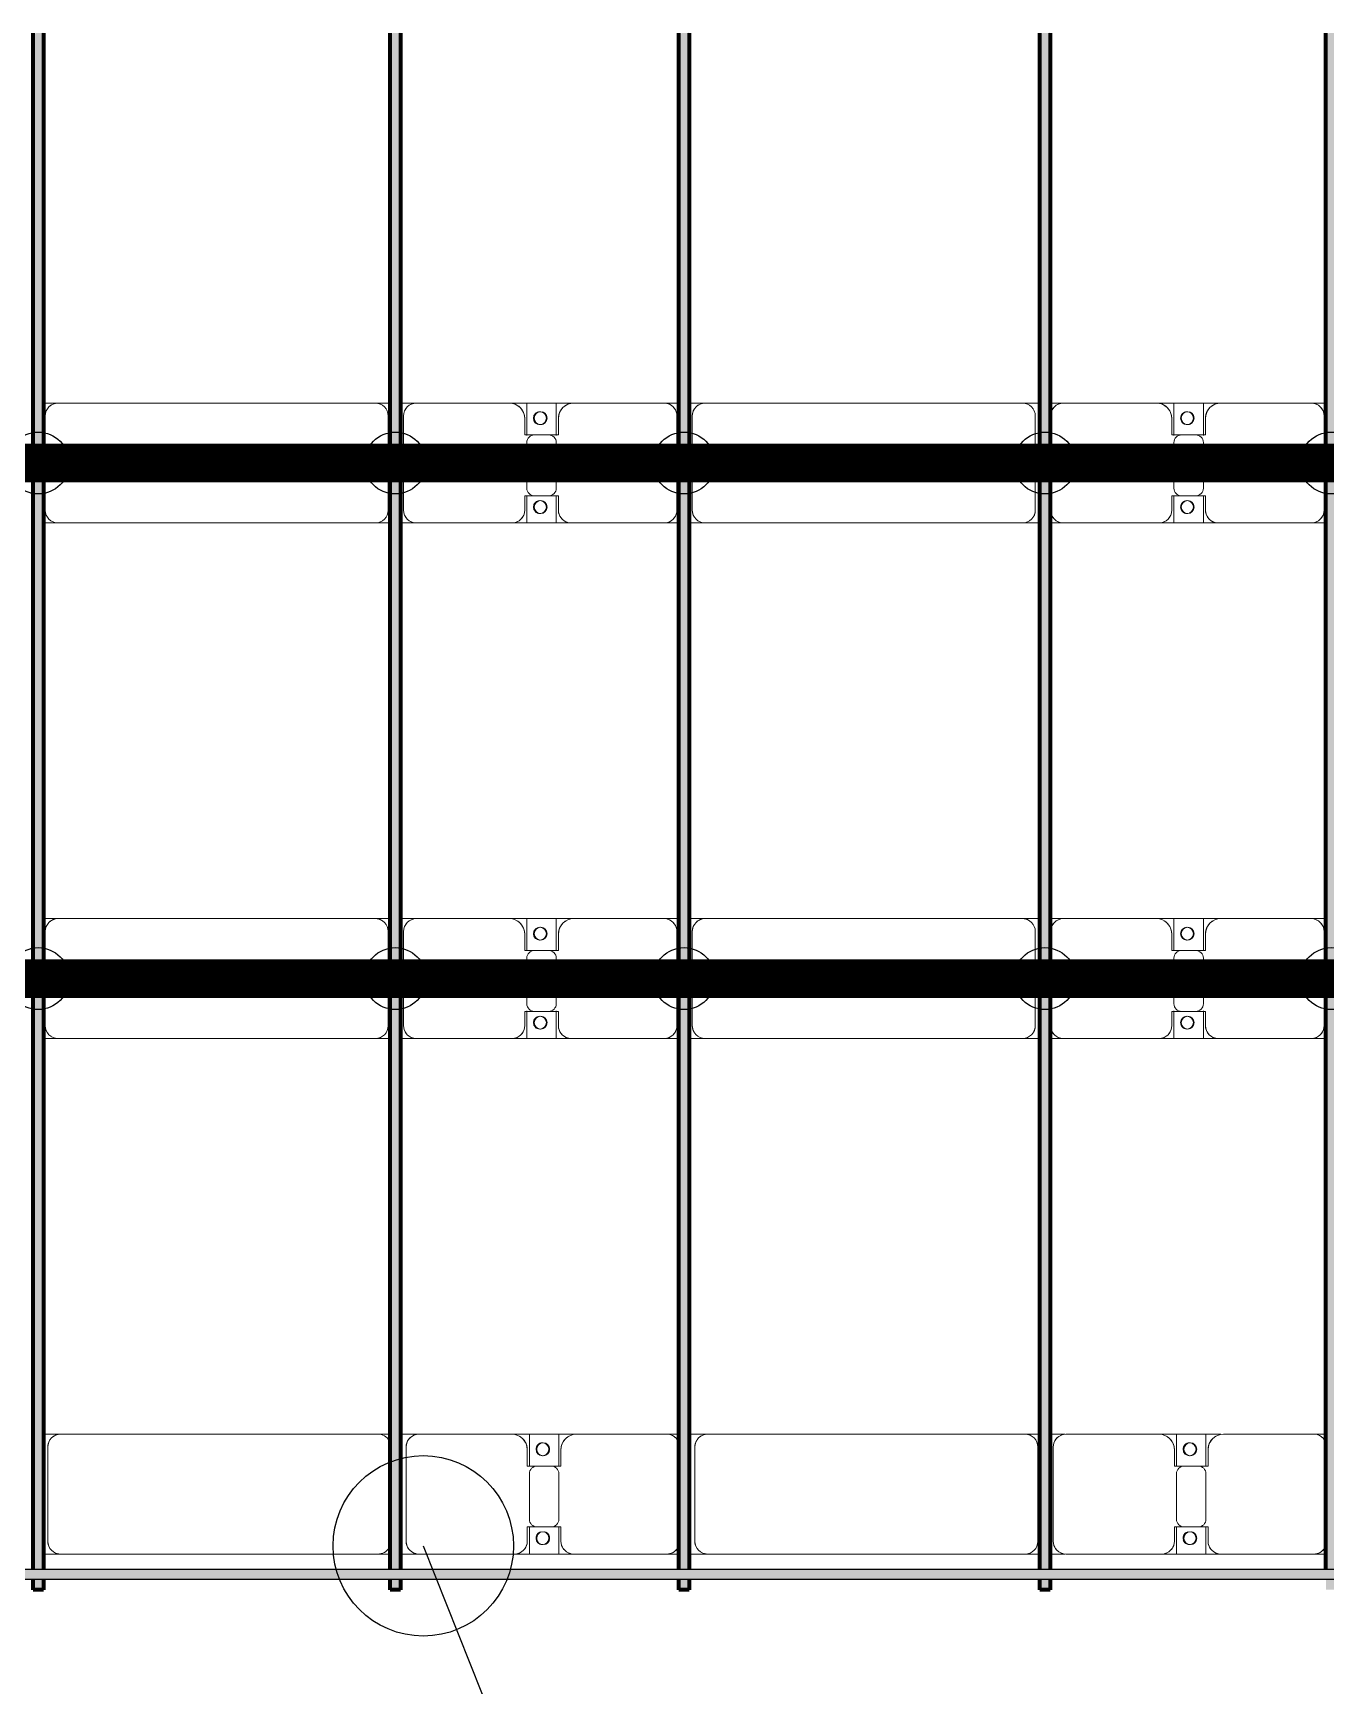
# Model space of a CAD drawing. Header units: millimetres. Extents: x -268744 to 115753, y -96240 to -10461.
# Drawn here: x -79030 to -74015, y -71060 to -64648 of the extents above; entities that cross this region are included whole.
import ezdxf

# ---------------------------------------------------------------- set-up
doc = ezdxf.new("R2010")
doc.units = ezdxf.units.MM
doc.layers.add('A-GENM', color=13, linetype='Continuous', lineweight=9)
doc.layers.add('S-BEAM', color=12, linetype='Continuous', lineweight=9)
for name, color, linetype in [('GC-BICH NEO', 6, 'Continuous'), ('GC-DAY NEO', 5, 'Continuous'), ('GC-HOP 40x60 GIA CUONG', 1, 'Continuous')]:
    doc.layers.add(name, color=color, linetype=linetype)

# ---------------------------------------------------------------- blocks, each defined once
blk = doc.blocks.new('Dầm C52 - Hộp 40x60-104813-KHUNG KẾT CẤU BÈ PIN 1')
at = {"layer": 'S-BEAM', "lineweight": 25}
blk.add_hatch(color=4, dxfattribs=at).paths.add_polyline_path([(-145811, -20), (145811, -20), (145811, 20), (-145811, 20)])
at = {"layer": 'S-BEAM', "color": 4, "lineweight": 25}
for p, q in [((-145811, 20), (145811, 20)), ((145811, -20), (-145811, -20))]:
    blk.add_line(p, q, dxfattribs=at)
blk = doc.blocks.new('Dai phao do pin - DẢI PHAO ĐỠ PIN-V55-KHUNG KẾT CẤU BÈ PIN 1')
at = {"layer": 'A-GENM', "color": 7}
for p, q in [((29432.6, 241.6), (29499.7, 241.6)), ((29432.6, 241.6), (29499.7, 241.6)), ((30730.3, 241.6), (29499.7, 241.6)), ((30730.3, 241.6), (30777.6, 241.6)), ((30730.3, 241.6), (30777.6, 241.6)), ((30817.6, 241.6), (30889.7, 241.6)), ((30817.6, 241.6), (30889.7, 241.6)), ((31249.7, 241.6), (30889.7, 241.6)), ((31249.7, 241.6), (31432.2, 241.6)), ((31432.2, 241.6), (31249.7, 241.6)), ((31317.8, 241.6), (31500.3, 241.6)), ((31317.8, 116.2), (31317.8, 241.6)), ((31500.3, 241.6), (31317.8, 241.6)), ((31432.2, 241.6), (31432.2, 116.2)), ((31850.3, 241.6), (31500.3, 241.6)), ((31850.3, 241.6), (31897.6, 241.6)), ((31850.3, 241.6), (31897.6, 241.6)), ((31937.6, 241.6), (32009.7, 241.6)), ((31937.6, 241.6), (32009.7, 241.6)), ((33240.3, 241.6), (32009.7, 241.6)), ((33240.3, 241.6), (33297.6, 241.6)), ((33240.3, 241.6), (33297.6, 241.6)), ((33337.6, 241.6), (33395.7, 241.6)), ((33337.6, 241.6), (33395.7, 241.6)), ((33759.7, 241.6), (33399.7, 241.6)), ((33759.7, 241.6), (33942.2, 241.6)), ((33942.2, 241.6), (33759.7, 241.6)), ((33827.8, 241.6), (34000, 241.6)), ((33827.8, 116.2), (33827.8, 241.6)), ((34000, 241.6), (33827.8, 241.6)), ((33942.2, 241.6), (33942.2, 116.2)), ((34360.3, 241.6), (34010.3, 241.6)), ((34360.3, 241.6), (34407.6, 241.6)), ((34360.3, 241.6), (34407.6, 241.6)), ((29449.7, 191.6), (29449.7, -173.4)), ((30839.7, 191.6), (30839.7, -173.4)), ((31309.7, 118.2), (31309.7, 181.6)), ((31440.3, 181.6), (31440.3, 118.2)), ((31959.7, 191.6), (31959.7, -173.4)), ((33290.3, -173.4), (33290.3, 191.6)), ((33349.7, 191.6), (33349.7, -173.4)), ((33819.7, 118.2), (33819.7, 181.6)), ((33950.3, 181.6), (33950.3, 118.2)), ((31402.2, 118.2), (31309.7, 118.2)), ((31317.8, 88.2), (31317.8, -88.2)), ((31440.3, 118.2), (31347.8, 118.2)), ((31432.2, -88.2), (31432.2, 88.2)), ((33912.2, 118.2), (33819.7, 118.2)), ((33827.8, 88.2), (33827.8, -88.2)), ((33950.3, 118.2), (33857.8, 118.2)), ((33942.2, -88.2), (33942.2, 88.2)), ((31309.7, -173.4), (31309.7, -118.2)), ((31309.7, -118.2), (31402.2, -118.2)), ((31317.8, -223.4), (31317.8, -116.2)), ((31347.8, -118.2), (31440.3, -118.2)), ((31432.2, -116.2), (31432.2, -223.4)), ((31440.3, -118.2), (31440.3, -173.4)), ((33819.7, -173.4), (33819.7, -118.2)), ((33819.7, -118.2), (33912.2, -118.2)), ((33827.8, -223.4), (33827.8, -116.2)), ((33857.8, -118.2), (33950.3, -118.2)), ((33942.2, -116.2), (33942.2, -223.4)), ((33950.3, -118.2), (33950.3, -173.4)), ((29499.7, -223.4), (29432.6, -223.4)), ((29499.7, -223.4), (29432.6, -223.4)), ((29499.7, -223.4), (30730.3, -223.4)), ((30777.6, -223.4), (30730.3, -223.4)), ((30777.6, -223.4), (30730.3, -223.4)), ((30889.7, -223.4), (30817.6, -223.4)), ((30889.7, -223.4), (30817.6, -223.4)), ((30889.7, -223.4), (31259.7, -223.4)), ((31432.2, -223.4), (31259.7, -223.4)), ((31259.7, -223.4), (31432.2, -223.4)), ((31490.3, -223.4), (31317.8, -223.4)), ((31317.8, -223.4), (31490.3, -223.4)), ((31490.3, -223.4), (31850.3, -223.4)), ((31897.6, -223.4), (31850.3, -223.4)), ((31897.6, -223.4), (31850.3, -223.4)), ((32009.7, -223.4), (31937.6, -223.4)), ((32009.7, -223.4), (31937.6, -223.4)), ((32009.7, -223.4), (33240.3, -223.4)), ((33297.6, -223.4), (33240.3, -223.4)), ((33297.6, -223.4), (33240.3, -223.4)), ((33395.7, -223.4), (33337.6, -223.4)), ((33395.7, -223.4), (33337.6, -223.4)), ((33399.7, -223.4), (33769.7, -223.4)), ((33942.2, -223.4), (33769.7, -223.4)), ((33769.7, -223.4), (33942.2, -223.4)), ((34000, -223.4), (33827.8, -223.4)), ((33827.8, -223.4), (34000, -223.4)), ((34000.3, -223.4), (34360.3, -223.4)), ((34407.6, -223.4), (34360.3, -223.4)), ((34407.6, -223.4), (34360.3, -223.4))]:
    blk.add_line(p, q, dxfattribs=at)
for centre, radius, start, end in [((29499.7, 191.6), 50, 90, 180), ((29499.7, 191.6), 50, 150, 180), ((29499.7, 191.6), 50, 105, 135), ((30730.3, 191.6), 50, 30, 90), ((30730.3, 191.6), 50, 60, 90), ((30889.7, 191.6), 50, 90, 180), ((30889.7, 191.6), 50, 105, 180), ((31249.7, 181.6), 60, 0, 90), ((31249.7, 181.6), 60, 0, 60), ((31368.6, 183.2), 25, 0, 180), ((31368.6, 183.2), 25, 0, 165), ((31371.4, 183.2), 25, 360, 180), ((31371.4, 183.2), 25, 90, 180), ((31371.4, 183.2), 25, 15, 75), ((31500.3, 181.6), 60, 90, 180), ((31500.3, 181.6), 60, 120, 180), ((31850.3, 191.6), 50, 30, 90), ((31850.3, 191.6), 50, 30, 75), ((32009.7, 191.6), 50, 90, 180), ((32009.7, 191.6), 50, 150, 180), ((32009.7, 191.6), 50, 105, 135), ((33240.3, 191.6), 50, 360, 90), ((33240.3, 191.6), 50, 60, 90), ((33240.3, 191.6), 50, 15, 30), ((33399.7, 191.6), 50, 90, 180), ((33399.7, 191.6), 50, 105, 180), ((33759.7, 181.6), 60, 360, 90), ((33759.7, 181.6), 60, 360, 60), ((33878.6, 183.2), 25, 360, 180), ((33878.6, 183.2), 25, 0, 165), ((33881.4, 183.2), 25, 0, 180), ((33881.4, 183.2), 25, 90, 180), ((33881.4, 183.2), 25, 15, 75), ((34010.3, 181.6), 60, 90, 180), ((34010.3, 181.6), 60, 120, 180), ((34360.3, 191.6), 50, 30, 90), ((34360.3, 191.6), 50, 30, 75), ((31368.6, 183.2), 25, 180, 0), ((31371.4, 183.2), 25, 180, 0), ((31371.4, 183.2), 25, 180, 300), ((31368.6, 183.2), 25, 210, 0), ((31371.4, 183.2), 25, 330, 345), ((33878.6, 183.2), 25, 180, 0), ((33881.4, 183.2), 25, 180, 360), ((33881.4, 183.2), 25, 180, 300), ((33878.6, 183.2), 25, 210, 0), ((33881.4, 183.2), 25, 330, 345), ((31347.8, 88.2), 30, 90, 180), ((31402.2, 88.2), 30, 0, 90), ((33857.8, 88.2), 30, 90, 180), ((33912.2, 88.2), 30, 0, 90), ((31347.8, -88.2), 30, 180, 270), ((31402.2, -88.2), 30, 270, 360), ((33857.8, -88.2), 30, 180, 270), ((33912.2, -88.2), 30, 270, 0), ((29499.7, -173.4), 50, 180, 270), ((29499.7, -173.4), 50, 180, 210), ((30889.7, -173.4), 50, 180, 270), ((30889.7, -173.4), 50, 180, 255), ((31259.7, -173.4), 50, 270, 0), ((31259.7, -173.4), 50, 285, 0), ((31368.6, -161.8), 25, 0, 180), ((31368.6, -161.8), 25, 180, 0), ((31368.6, -161.8), 25, 105, 165), ((31368.6, -161.8), 25, 195, 0), ((31371.4, -161.8), 25, 360, 180), ((31371.4, -161.8), 25, 105, 180), ((31371.4, -161.8), 25, 180, 0), ((31371.4, -161.8), 25, 180, 270), ((31368.6, -161.8), 25, 0, 75), ((31371.4, -161.8), 25, 15, 75), ((31371.4, -161.8), 25, 285, 345), ((31490.3, -173.4), 50, 180, 270), ((31490.3, -173.4), 50, 180, 255), ((32009.7, -173.4), 50, 180, 270), ((32009.7, -173.4), 50, 180, 210), ((33240.3, -173.4), 50, 270, 360), ((33240.3, -173.4), 50, 330, 360), ((33399.7, -173.4), 50, 180, 270), ((33399.7, -173.4), 50, 180, 255), ((33769.7, -173.4), 50, 270, 0), ((33769.7, -173.4), 50, 285, 0), ((33878.6, -161.8), 25, 0, 180), ((33878.6, -161.8), 25, 180, 0), ((33878.6, -161.8), 25, 105, 165), ((33878.6, -161.8), 25, 195, 0), ((33881.4, -161.8), 25, 0, 180), ((33881.4, -161.8), 25, 105, 180), ((33881.4, -161.8), 25, 180, 0), ((33881.4, -161.8), 25, 180, 270), ((33878.6, -161.8), 25, 0, 75), ((33881.4, -161.8), 25, 15, 75), ((33881.4, -161.8), 25, 285, 345), ((34000.3, -173.4), 50, 180, 270), ((34000.3, -173.4), 50, 180, 255), ((29499.7, -173.4), 50, 240, 270), ((30730.3, -173.4), 50, 270, 330), ((30730.3, -173.4), 50, 285, 300), ((31850.3, -173.4), 50, 270, 330), ((31850.3, -173.4), 50, 285, 330), ((32009.7, -173.4), 50, 240, 270), ((33240.3, -173.4), 50, 285, 300), ((34360.3, -173.4), 50, 270, 330), ((34360.3, -173.4), 50, 285, 330)]:
    blk.add_arc(centre, radius, start, end, dxfattribs=at)
blk = doc.blocks.new('Dai phao do pin - DẢI PHAO ĐỠ PIN-V56-KHUNG KẾT CẤU BÈ PIN 1')
at = {"layer": 'A-GENM', "color": 7}
for p, q in [((29442.6, 241.6), (29499.7, 241.6)), ((29442.6, 241.6), (29499.7, 241.6)), ((30730.3, 241.6), (29499.7, 241.6)), ((30730.3, 241.6), (30787.6, 241.6)), ((30730.3, 241.6), (30787.6, 241.6)), ((30827.6, 241.6), (30889.7, 241.6)), ((30827.6, 241.6), (30889.7, 241.6)), ((31249.7, 241.6), (30889.7, 241.6)), ((31249.7, 241.6), (31432.2, 241.6)), ((31432.2, 241.6), (31249.7, 241.6)), ((31317.8, 241.6), (31500.3, 241.6)), ((31317.8, 116.2), (31317.8, 241.6)), ((31500.3, 241.6), (31317.8, 241.6)), ((31432.2, 241.6), (31432.2, 116.2)), ((31850.3, 241.6), (31500.3, 241.6)), ((31850.3, 241.6), (31907.6, 241.6)), ((31850.3, 241.6), (31907.6, 241.6)), ((31947.6, 241.6), (32009.7, 241.6)), ((31947.6, 241.6), (32009.7, 241.6)), ((33240.3, 241.6), (32009.7, 241.6)), ((33240.3, 241.6), (33307.6, 241.6)), ((33240.3, 241.6), (33307.6, 241.6)), ((33347.6, 241.6), (33399.7, 241.6)), ((33347.6, 241.6), (33399.7, 241.6)), ((33759.7, 241.6), (33399.7, 241.6)), ((33759.7, 241.6), (33942.2, 241.6)), ((33942.2, 241.6), (33759.7, 241.6)), ((33827.8, 241.6), (34010, 241.6)), ((33827.8, 116.2), (33827.8, 241.6)), ((34010, 241.6), (33827.8, 241.6)), ((33942.2, 241.6), (33942.2, 116.2)), ((34360.3, 241.6), (34010.3, 241.6)), ((34360.3, 241.6), (34417.6, 241.6)), ((34360.3, 241.6), (34417.6, 241.6)), ((29449.7, 191.6), (29449.7, -173.4)), ((30780.3, -173.4), (30780.3, 191.6)), ((30839.7, 191.6), (30839.7, -173.4)), ((31309.7, 118.2), (31309.7, 181.6)), ((31440.3, 181.6), (31440.3, 118.2)), ((31900.3, -173.4), (31900.3, 191.6)), ((31959.7, 191.6), (31959.7, -173.4)), ((33290.3, -173.4), (33290.3, 191.6)), ((33349.7, 191.6), (33349.7, -173.4)), ((33819.7, 118.2), (33819.7, 181.6)), ((33950.3, 181.6), (33950.3, 118.2)), ((34410.3, -173.4), (34410.3, 191.6)), ((31402.2, 118.2), (31309.7, 118.2)), ((31317.8, 88.2), (31317.8, -88.2)), ((31440.3, 118.2), (31347.8, 118.2)), ((31432.2, -88.2), (31432.2, 88.2)), ((33912.2, 118.2), (33819.7, 118.2)), ((33827.8, 88.2), (33827.8, -88.2)), ((33950.3, 118.2), (33857.8, 118.2)), ((33942.2, -88.2), (33942.2, 88.2)), ((31309.7, -173.4), (31309.7, -118.2)), ((31309.7, -118.2), (31402.2, -118.2)), ((31317.8, -223.4), (31317.8, -116.2)), ((31347.8, -118.2), (31440.3, -118.2)), ((31432.2, -116.2), (31432.2, -223.4)), ((31440.3, -118.2), (31440.3, -173.4)), ((33819.7, -173.4), (33819.7, -118.2)), ((33819.7, -118.2), (33912.2, -118.2)), ((33827.8, -223.4), (33827.8, -116.2)), ((33857.8, -118.2), (33950.3, -118.2)), ((33942.2, -116.2), (33942.2, -223.4)), ((33950.3, -118.2), (33950.3, -173.4)), ((29499.7, -223.4), (29442.6, -223.4)), ((29499.7, -223.4), (29442.6, -223.4)), ((29499.7, -223.4), (30730.3, -223.4)), ((30787.6, -223.4), (30730.3, -223.4)), ((30787.6, -223.4), (30730.3, -223.4)), ((30889.7, -223.4), (30827.6, -223.4)), ((30889.7, -223.4), (30827.6, -223.4)), ((30889.7, -223.4), (31259.7, -223.4)), ((31432.2, -223.4), (31259.7, -223.4)), ((31259.7, -223.4), (31432.2, -223.4)), ((31490.3, -223.4), (31317.8, -223.4)), ((31317.8, -223.4), (31490.3, -223.4)), ((31490.3, -223.4), (31850.3, -223.4)), ((31907.6, -223.4), (31850.3, -223.4)), ((31907.6, -223.4), (31850.3, -223.4)), ((32009.7, -223.4), (31947.6, -223.4)), ((32009.7, -223.4), (31947.6, -223.4)), ((32009.7, -223.4), (33240.3, -223.4)), ((33307.6, -223.4), (33240.3, -223.4)), ((33307.6, -223.4), (33240.3, -223.4)), ((33399.7, -223.4), (33347.6, -223.4)), ((33399.7, -223.4), (33347.6, -223.4)), ((33399.7, -223.4), (33769.7, -223.4)), ((33942.2, -223.4), (33769.7, -223.4)), ((33769.7, -223.4), (33942.2, -223.4)), ((34000.3, -223.4), (33827.8, -223.4)), ((33827.8, -223.4), (34000.3, -223.4)), ((34000.3, -223.4), (34360.3, -223.4)), ((34417.6, -223.4), (34360.3, -223.4)), ((34417.6, -223.4), (34360.3, -223.4))]:
    blk.add_line(p, q, dxfattribs=at)
for centre, radius, start, end in [((29499.7, 191.6), 50, 90, 180), ((29499.7, 191.6), 50, 150, 180), ((29499.7, 191.6), 50, 105, 135), ((30730.3, 191.6), 50, 360, 90), ((30730.3, 191.6), 50, 60, 90), ((30730.3, 191.6), 50, 15, 30), ((30889.7, 191.6), 50, 90, 180), ((30889.7, 191.6), 50, 105, 180), ((31249.7, 181.6), 60, 0, 90), ((31249.7, 181.6), 60, 0, 60), ((31368.6, 183.2), 25, 0, 180), ((31368.6, 183.2), 25, 0, 165), ((31371.4, 183.2), 25, 360, 180), ((31371.4, 183.2), 25, 90, 180), ((31371.4, 183.2), 25, 15, 75), ((31500.3, 181.6), 60, 90, 180), ((31500.3, 181.6), 60, 120, 180), ((31850.3, 191.6), 50, 360, 90), ((31850.3, 191.6), 50, 360, 75), ((32009.7, 191.6), 50, 90, 180), ((32009.7, 191.6), 50, 150, 180), ((32009.7, 191.6), 50, 105, 135), ((33240.3, 191.6), 50, 360, 90), ((33240.3, 191.6), 50, 60, 90), ((33240.3, 191.6), 50, 15, 30), ((33399.7, 191.6), 50, 90, 180), ((33399.7, 191.6), 50, 105, 180), ((33759.7, 181.6), 60, 360, 90), ((33759.7, 181.6), 60, 360, 60), ((33878.6, 183.2), 25, 360, 180), ((33878.6, 183.2), 25, 0, 165), ((33881.4, 183.2), 25, 0, 180), ((33881.4, 183.2), 25, 90, 180), ((33881.4, 183.2), 25, 15, 75), ((34010.3, 181.6), 60, 90, 180), ((34010.3, 181.6), 60, 120, 180), ((34360.3, 191.6), 50, 0, 90), ((34360.3, 191.6), 50, 0, 75), ((31368.6, 183.2), 25, 180, 0), ((31371.4, 183.2), 25, 180, 0), ((31371.4, 183.2), 25, 180, 300), ((31368.6, 183.2), 25, 210, 0), ((31371.4, 183.2), 25, 330, 345), ((33878.6, 183.2), 25, 180, 0), ((33881.4, 183.2), 25, 180, 360), ((33881.4, 183.2), 25, 180, 300), ((33878.6, 183.2), 25, 210, 0), ((33881.4, 183.2), 25, 330, 345), ((31347.8, 88.2), 30, 90, 180), ((31402.2, 88.2), 30, 0, 90), ((33857.8, 88.2), 30, 90, 180), ((33912.2, 88.2), 30, 0, 90), ((31347.8, -88.2), 30, 180, 270), ((31402.2, -88.2), 30, 270, 360), ((33857.8, -88.2), 30, 180, 270), ((33912.2, -88.2), 30, 270, 0), ((29499.7, -173.4), 50, 180, 270), ((29499.7, -173.4), 50, 180, 210), ((30730.3, -173.4), 50, 270, 0), ((30730.3, -173.4), 50, 330, 360), ((30889.7, -173.4), 50, 180, 270), ((30889.7, -173.4), 50, 180, 255), ((31259.7, -173.4), 50, 270, 0), ((31259.7, -173.4), 50, 285, 0), ((31368.6, -161.8), 25, 0, 180), ((31368.6, -161.8), 25, 180, 0), ((31368.6, -161.8), 25, 105, 165), ((31368.6, -161.8), 25, 195, 0), ((31371.4, -161.8), 25, 360, 180), ((31371.4, -161.8), 25, 105, 180), ((31371.4, -161.8), 25, 180, 0), ((31371.4, -161.8), 25, 180, 270), ((31368.6, -161.8), 25, 0, 75), ((31371.4, -161.8), 25, 15, 75), ((31371.4, -161.8), 25, 285, 345), ((31490.3, -173.4), 50, 180, 270), ((31490.3, -173.4), 50, 180, 255), ((31850.3, -173.4), 50, 270, 360), ((31850.3, -173.4), 50, 285, 360), ((32009.7, -173.4), 50, 180, 270), ((32009.7, -173.4), 50, 180, 210), ((33240.3, -173.4), 50, 270, 360), ((33240.3, -173.4), 50, 330, 360), ((33399.7, -173.4), 50, 180, 270), ((33399.7, -173.4), 50, 180, 255), ((33769.7, -173.4), 50, 270, 0), ((33769.7, -173.4), 50, 285, 0), ((33878.6, -161.8), 25, 0, 180), ((33878.6, -161.8), 25, 180, 0), ((33878.6, -161.8), 25, 105, 165), ((33878.6, -161.8), 25, 195, 0), ((33881.4, -161.8), 25, 0, 180), ((33881.4, -161.8), 25, 105, 180), ((33881.4, -161.8), 25, 180, 0), ((33881.4, -161.8), 25, 180, 270), ((33878.6, -161.8), 25, 0, 75), ((33881.4, -161.8), 25, 15, 75), ((33881.4, -161.8), 25, 285, 345), ((34000.3, -173.4), 50, 180, 270), ((34000.3, -173.4), 50, 180, 255), ((34360.3, -173.4), 50, 270, 0), ((34360.3, -173.4), 50, 285, 0), ((29499.7, -173.4), 50, 240, 270), ((30730.3, -173.4), 50, 285, 300), ((32009.7, -173.4), 50, 240, 270), ((33240.3, -173.4), 50, 285, 300)]:
    blk.add_arc(centre, radius, start, end, dxfattribs=at)
blk = doc.blocks.new('Dai phao do pin - DẢI PHAO ĐỠ PIN-V57-KHUNG KẾT CẤU BÈ PIN 1')
at = {"layer": 'A-GENM', "color": 7}
for p, q in [((29442.6, 241.6), (29499.7, 241.6)), ((29442.6, 241.6), (29499.7, 241.6)), ((30730.3, 241.6), (29499.7, 241.6)), ((30730.3, 241.6), (30787.6, 241.6)), ((30730.3, 241.6), (30787.6, 241.6)), ((30827.6, 241.6), (30889.7, 241.6)), ((30827.6, 241.6), (30889.7, 241.6)), ((31249.7, 241.6), (30889.7, 241.6)), ((31249.7, 241.6), (31432.2, 241.6)), ((31432.2, 241.6), (31249.7, 241.6)), ((31317.8, 241.6), (31500.3, 241.6)), ((31317.8, 116.2), (31317.8, 241.6)), ((31500.3, 241.6), (31317.8, 241.6)), ((31432.2, 241.6), (31432.2, 116.2)), ((31850.3, 241.6), (31500.3, 241.6)), ((31850.3, 241.6), (31907.6, 241.6)), ((31850.3, 241.6), (31907.6, 241.6)), ((31947.6, 241.6), (32009.7, 241.6)), ((31947.6, 241.6), (32009.7, 241.6)), ((33240.3, 241.6), (32009.7, 241.6)), ((33240.3, 241.6), (33307.6, 241.6)), ((33240.3, 241.6), (33307.6, 241.6)), ((33347.6, 241.6), (33399.7, 241.6)), ((33347.6, 241.6), (33399.7, 241.6)), ((33759.7, 241.6), (33399.7, 241.6)), ((33759.7, 241.6), (33942.2, 241.6)), ((33942.2, 241.6), (33759.7, 241.6)), ((33827.8, 241.6), (34010, 241.6)), ((33827.8, 116.2), (33827.8, 241.6)), ((34010, 241.6), (33827.8, 241.6)), ((33942.2, 241.6), (33942.2, 116.2)), ((34360.3, 241.6), (34010.3, 241.6)), ((34360.3, 241.6), (34417.6, 241.6)), ((34360.3, 241.6), (34417.6, 241.6)), ((29449.7, 191.6), (29449.7, -173.4)), ((30780.3, -173.4), (30780.3, 191.6)), ((30839.7, 191.6), (30839.7, -173.4)), ((31309.7, 118.2), (31309.7, 181.6)), ((31440.3, 181.6), (31440.3, 118.2)), ((31900.3, -173.4), (31900.3, 191.6)), ((31959.7, 191.6), (31959.7, -173.4)), ((33290.3, -173.4), (33290.3, 191.6)), ((33349.7, 191.6), (33349.7, -173.4)), ((33819.7, 118.2), (33819.7, 181.6)), ((33950.3, 181.6), (33950.3, 118.2)), ((34410.3, -173.4), (34410.3, 191.6)), ((31402.2, 118.2), (31309.7, 118.2)), ((31317.8, 88.2), (31317.8, -88.2)), ((31440.3, 118.2), (31347.8, 118.2)), ((31432.2, -88.2), (31432.2, 88.2)), ((33912.2, 118.2), (33819.7, 118.2)), ((33827.8, 88.2), (33827.8, -88.2)), ((33950.3, 118.2), (33857.8, 118.2)), ((33942.2, -88.2), (33942.2, 88.2)), ((31309.7, -173.4), (31309.7, -118.2)), ((31309.7, -118.2), (31402.2, -118.2)), ((31317.8, -223.4), (31317.8, -116.2)), ((31347.8, -118.2), (31440.3, -118.2)), ((31432.2, -116.2), (31432.2, -223.4)), ((31440.3, -118.2), (31440.3, -173.4)), ((33819.7, -173.4), (33819.7, -118.2)), ((33819.7, -118.2), (33912.2, -118.2)), ((33827.8, -223.4), (33827.8, -116.2)), ((33857.8, -118.2), (33950.3, -118.2)), ((33942.2, -116.2), (33942.2, -223.4)), ((33950.3, -118.2), (33950.3, -173.4)), ((29499.7, -223.4), (29442.6, -223.4)), ((29499.7, -223.4), (29442.6, -223.4)), ((29499.7, -223.4), (30730.3, -223.4)), ((30787.6, -223.4), (30730.3, -223.4)), ((30787.6, -223.4), (30730.3, -223.4)), ((30889.7, -223.4), (30827.6, -223.4)), ((30889.7, -223.4), (30827.6, -223.4)), ((30889.7, -223.4), (31259.7, -223.4)), ((31432.2, -223.4), (31259.7, -223.4)), ((31259.7, -223.4), (31432.2, -223.4)), ((31490.3, -223.4), (31317.8, -223.4)), ((31317.8, -223.4), (31490.3, -223.4)), ((31490.3, -223.4), (31850.3, -223.4)), ((31907.6, -223.4), (31850.3, -223.4)), ((31907.6, -223.4), (31850.3, -223.4)), ((32009.7, -223.4), (31947.6, -223.4)), ((32009.7, -223.4), (31947.6, -223.4)), ((32009.7, -223.4), (33240.3, -223.4)), ((33307.6, -223.4), (33240.3, -223.4)), ((33307.6, -223.4), (33240.3, -223.4)), ((33399.7, -223.4), (33347.6, -223.4)), ((33399.7, -223.4), (33347.6, -223.4)), ((33399.7, -223.4), (33769.7, -223.4)), ((33942.2, -223.4), (33769.7, -223.4)), ((33769.7, -223.4), (33942.2, -223.4)), ((34000.3, -223.4), (33827.8, -223.4)), ((33827.8, -223.4), (34000.3, -223.4)), ((34000.3, -223.4), (34360.3, -223.4)), ((34417.6, -223.4), (34360.3, -223.4)), ((34417.6, -223.4), (34360.3, -223.4))]:
    blk.add_line(p, q, dxfattribs=at)
for centre, radius, start, end in [((29499.7, 191.6), 50, 90, 180), ((29499.7, 191.6), 50, 150, 180), ((29499.7, 191.6), 50, 105, 135), ((30730.3, 191.6), 50, 360, 90), ((30730.3, 191.6), 50, 60, 90), ((30730.3, 191.6), 50, 15, 30), ((30889.7, 191.6), 50, 90, 180), ((30889.7, 191.6), 50, 105, 180), ((31249.7, 181.6), 60, 0, 90), ((31249.7, 181.6), 60, 0, 60), ((31368.6, 183.2), 25, 0, 180), ((31368.6, 183.2), 25, 0, 165), ((31371.4, 183.2), 25, 360, 180), ((31371.4, 183.2), 25, 90, 180), ((31371.4, 183.2), 25, 15, 75), ((31500.3, 181.6), 60, 90, 180), ((31500.3, 181.6), 60, 120, 180), ((31850.3, 191.6), 50, 360, 90), ((31850.3, 191.6), 50, 360, 75), ((32009.7, 191.6), 50, 90, 180), ((32009.7, 191.6), 50, 150, 180), ((32009.7, 191.6), 50, 105, 135), ((33240.3, 191.6), 50, 360, 90), ((33240.3, 191.6), 50, 60, 90), ((33240.3, 191.6), 50, 15, 30), ((33399.7, 191.6), 50, 90, 180), ((33399.7, 191.6), 50, 105, 180), ((33759.7, 181.6), 60, 360, 90), ((33759.7, 181.6), 60, 360, 60), ((33878.6, 183.2), 25, 360, 180), ((33878.6, 183.2), 25, 0, 165), ((33881.4, 183.2), 25, 0, 180), ((33881.4, 183.2), 25, 90, 180), ((33881.4, 183.2), 25, 15, 75), ((34010.3, 181.6), 60, 90, 180), ((34010.3, 181.6), 60, 120, 180), ((34360.3, 191.6), 50, 0, 90), ((34360.3, 191.6), 50, 0, 75), ((31368.6, 183.2), 25, 180, 0), ((31371.4, 183.2), 25, 180, 0), ((31371.4, 183.2), 25, 180, 300), ((31368.6, 183.2), 25, 210, 0), ((31371.4, 183.2), 25, 330, 345), ((33878.6, 183.2), 25, 180, 0), ((33881.4, 183.2), 25, 180, 360), ((33881.4, 183.2), 25, 180, 300), ((33878.6, 183.2), 25, 210, 0), ((33881.4, 183.2), 25, 330, 345), ((31347.8, 88.2), 30, 90, 180), ((31402.2, 88.2), 30, 0, 90), ((33857.8, 88.2), 30, 90, 180), ((33912.2, 88.2), 30, 0, 90), ((31347.8, -88.2), 30, 180, 270), ((31402.2, -88.2), 30, 270, 360), ((33857.8, -88.2), 30, 180, 270), ((33912.2, -88.2), 30, 270, 0), ((29499.7, -173.4), 50, 180, 270), ((29499.7, -173.4), 50, 180, 210), ((30730.3, -173.4), 50, 270, 0), ((30730.3, -173.4), 50, 330, 360), ((30889.7, -173.4), 50, 180, 270), ((30889.7, -173.4), 50, 180, 255), ((31259.7, -173.4), 50, 270, 0), ((31259.7, -173.4), 50, 285, 0), ((31368.6, -161.8), 25, 0, 180), ((31368.6, -161.8), 25, 180, 0), ((31368.6, -161.8), 25, 105, 165), ((31368.6, -161.8), 25, 195, 0), ((31371.4, -161.8), 25, 360, 180), ((31371.4, -161.8), 25, 105, 180), ((31371.4, -161.8), 25, 180, 0), ((31371.4, -161.8), 25, 180, 270), ((31368.6, -161.8), 25, 0, 75), ((31371.4, -161.8), 25, 15, 75), ((31371.4, -161.8), 25, 285, 345), ((31490.3, -173.4), 50, 180, 270), ((31490.3, -173.4), 50, 180, 255), ((31850.3, -173.4), 50, 270, 360), ((31850.3, -173.4), 50, 285, 360), ((32009.7, -173.4), 50, 180, 270), ((32009.7, -173.4), 50, 180, 210), ((33240.3, -173.4), 50, 270, 360), ((33240.3, -173.4), 50, 330, 360), ((33399.7, -173.4), 50, 180, 270), ((33399.7, -173.4), 50, 180, 255), ((33769.7, -173.4), 50, 270, 0), ((33769.7, -173.4), 50, 285, 0), ((33878.6, -161.8), 25, 0, 180), ((33878.6, -161.8), 25, 180, 0), ((33878.6, -161.8), 25, 105, 165), ((33878.6, -161.8), 25, 195, 0), ((33881.4, -161.8), 25, 0, 180), ((33881.4, -161.8), 25, 105, 180), ((33881.4, -161.8), 25, 180, 0), ((33881.4, -161.8), 25, 180, 270), ((33878.6, -161.8), 25, 0, 75), ((33881.4, -161.8), 25, 15, 75), ((33881.4, -161.8), 25, 285, 345), ((34000.3, -173.4), 50, 180, 270), ((34000.3, -173.4), 50, 180, 255), ((34360.3, -173.4), 50, 270, 0), ((34360.3, -173.4), 50, 285, 0), ((29499.7, -173.4), 50, 240, 270), ((30730.3, -173.4), 50, 285, 300), ((32009.7, -173.4), 50, 240, 270), ((33240.3, -173.4), 50, 285, 300)]:
    blk.add_arc(centre, radius, start, end, dxfattribs=at)
blk = doc.blocks.new('Dầm C52 - Dầm C52-V2-KHUNG KẾT CẤU BÈ PIN 1')
at = {"layer": 'S-BEAM', "lineweight": 140}
h = blk.add_hatch(color=1, dxfattribs=at)
h.paths.add_polyline_path([(-25480.9, 20), (-25480.9, -20), (-25440.9, -20), (-25440.9, 20)])
h.paths.add_polyline_path([(-25400.9, 20), (-25400.9, -20), (-19440.9, -20), (-19443, 20), (-24983.5, 20)])
h.paths.add_polyline_path([(-19400.9, 20), (-19400.9, -20), (-13440.9, -20), (-13440.9, 20), (-18519.6, 20)])
h.paths.add_polyline_path([(-13400.9, -20), (-7440.9, -20), (-7440.9, 20), (-13400.9, 20)])
h.paths.add_polyline_path([(-7400.9, 20), (-7400.9, -20), (-1440.9, -20), (-1440.9, 20), (-6515.3, 20)])
h.paths.add_polyline_path([(-1400.9, 20), (-1400.9, -20), (4559.1, -20), (4559.1, 20), (-974.9, 20)])
h.paths.add_polyline_path([(4599.1, -20), (10559.1, -20), (10559.1, 20), (4599.1, 20)])
h.paths.add_polyline_path([(10599.1, -20), (16559.1, -20), (16559.1, 20), (10599.1, 20)])
h.paths.add_polyline_path([(16599.1, 20), (16599.1, -20), (22559.1, -20), (22559.1, 20), (17493.2, 20)])
h.paths.add_polyline_path([(22599.1, 20), (22599.1, -20), (25259.1, -20), (25259.1, 20), (23033.7, 20)])
h.paths.add_polyline_path([(25299.1, -20), (25480.9, -20), (25480.9, 20), (25299.1, 20)])
at = {"layer": 'S-BEAM', "color": 1, "lineweight": 140}
for p, q in [((-25480.9, -20), (-25480.9, 20)), ((-25480.9, 20), (-25440.9, 20)), ((-25400.9, 20), (-19443, 20)), ((-25440.9, -20), (-25480.9, -20)), ((-19443, -20), (-25400.9, -20))]:
    blk.add_line(p, q, dxfattribs=at)
blk = doc.blocks.new('Dầm C52 - Dầm C52-102503-KHUNG KẾT CẤU BÈ PIN 1')
at = {"layer": 'S-BEAM', "lineweight": 140}
h = blk.add_hatch(color=1, dxfattribs=at)
h.paths.add_polyline_path([(-25480.9, 20), (-25480.9, -20), (-25440.9, -20), (-25440.9, 20)])
h.paths.add_polyline_path([(-25400.9, 20), (-25400.9, -20), (-19440.9, -20), (-19443, 20), (-24983.5, 20)])
h.paths.add_polyline_path([(-19400.9, 20), (-19400.9, -20), (-13440.9, -20), (-13440.9, 20), (-17596.2, 20)])
h.paths.add_polyline_path([(-13400.9, -20), (-7440.9, -20), (-7440.9, 20), (-13400.9, 20)])
h.paths.add_polyline_path([(-7400.9, -20), (-1440.9, -20), (-1440.9, 20), (-7400.9, 20)])
h.paths.add_polyline_path([(-1400.9, -20), (4559.1, -20), (4559.1, 20), (-1400.9, 20)])
h.paths.add_polyline_path([(4599.1, -20), (10559.1, -20), (10559.1, 20), (4599.1, 20)])
h.paths.add_polyline_path([(10599.1, 20), (10599.1, -20), (16559.1, -20), (16559.1, 20), (11952.8, 20)])
h.paths.add_polyline_path([(16599.1, -20), (22559.1, -20), (22559.1, 20), (16599.1, 20)])
h.paths.add_polyline_path([(22599.1, -20), (25259.1, -20), (25259.1, 20), (22599.1, 20)])
h.paths.add_polyline_path([(25299.1, -20), (25441.8, -20), (25441.8, 20), (25299.1, 20)])
at = {"layer": 'S-BEAM', "color": 1, "lineweight": 140}
for p, q in [((-25480.9, -20), (-25480.9, 20)), ((-25480.9, 20), (-25440.9, 20)), ((-25400.9, 20), (-19443, 20)), ((-25440.9, -20), (-25480.9, -20)), ((-19443, -20), (-25400.9, -20))]:
    blk.add_line(p, q, dxfattribs=at)
blk = doc.blocks.new('Dầm C52 - Dầm C52-102502-KHUNG KẾT CẤU BÈ PIN 1')
at = {"layer": 'S-BEAM', "lineweight": 140}
h = blk.add_hatch(color=1, dxfattribs=at)
h.paths.add_polyline_path([(-25480.9, 20), (-25480.9, -20), (-25440.9, -20), (-25440.9, 20)])
h.paths.add_polyline_path([(-25400.9, 20), (-25400.9, -20), (-19440.9, -20), (-19443, 20), (-24983.5, 20)])
h.paths.add_polyline_path([(-19400.9, 20), (-19400.9, -20), (-13440.9, -20), (-13440.9, 20), (-18981.3, 20)])
h.paths.add_polyline_path([(-13400.9, -20), (-7440.9, -20), (-7440.9, 20), (-13400.9, 20)])
h.paths.add_polyline_path([(-7400.9, -20), (-1440.9, -20), (-1440.9, 20), (-7400.9, 20)])
h.paths.add_polyline_path([(-1400.9, -20), (4559.1, -20), (4559.1, 20), (-1400.9, 20)])
h.paths.add_polyline_path([(4599.1, 20), (4599.1, -20), (10559.1, -20), (10559.1, 20), (5027.2, 20)])
h.paths.add_polyline_path([(10599.1, -20), (16559.1, -20), (16559.1, 20), (10599.1, 20)])
h.paths.add_polyline_path([(16599.1, 20), (16599.1, -20), (22559.1, -20), (22559.1, 20), (17031.5, 20)])
h.paths.add_polyline_path([(22599.1, -20), (25259.1, -20), (25259.1, 20), (22599.1, 20)])
h.paths.add_polyline_path([(25299.1, -20), (25480.9, -20), (25480.9, 20), (25299.1, 20)])
at = {"layer": 'S-BEAM', "color": 1, "lineweight": 140}
blk.add_line((-25400.9, 20), (-19443, 20), dxfattribs=at)
blk = doc.blocks.new('be pin 1_rvt-1-KHUNG KẾT CẤU BÈ PIN 1')
at = {"layer": 'A-GENM', "lineweight": 9}
for name, p in [('Dai phao do pin - DẢI PHAO ĐỠ PIN-V57-KHUNG KẾT CẤU BÈ PIN 1', (-108433.1, -66324.7)), ('Dai phao do pin - DẢI PHAO ĐỠ PIN-V56-KHUNG KẾT CẤU BÈ PIN 1', (-108433.1, -68324.7)), ('Dai phao do pin - DẢI PHAO ĐỠ PIN-V55-KHUNG KẾT CẤU BÈ PIN 1', (-108423.1, -70324.7))]:
    blk.add_blockref(name, p, dxfattribs=at)
at = {"layer": 'S-BEAM', "lineweight": 9, "rotation": 90.00000000032618}
for name, p in [('Dầm C52 - Dầm C52-V2-KHUNG KẾT CẤU BÈ PIN 1', (-79010.5, -45205.6)), ('Dầm C52 - Dầm C52-V2-KHUNG KẾT CẤU BÈ PIN 1', (-76505.5, -45205.6)), ('Dầm C52 - Dầm C52-102502-KHUNG KẾT CẤU BÈ PIN 1', (-73995.5, -45205.6)), ('Dầm C52 - Dầm C52-102503-KHUNG KẾT CẤU BÈ PIN 1', (-77625.5, -45205.6)), ('Dầm C52 - Dầm C52-102503-KHUNG KẾT CẤU BÈ PIN 1', (-75105.5, -45205.6))]:
    blk.add_blockref(name, p, dxfattribs=at)
at = {"layer": 'S-BEAM', "lineweight": 9}
blk.add_blockref('Dầm C52 - Hộp 40x60-104813-KHUNG KẾT CẤU BÈ PIN 1', (-110896.7, -70626.5), dxfattribs=at)

msp = doc.modelspace()

# ---------------------------------------------------------------- linework, layer by layer
at = {"layer": 'GC-BICH NEO'}
msp.add_circle((-77516.9, -70516.2), 350, dxfattribs=at)
at = {"layer": 'GC-DAY NEO'}
msp.add_line((-77516.9, -70516.2), (-74564.6, -77951.5), dxfattribs=at)
at = {"layer": 'GC-HOP 40x60 GIA CUONG', "const_width": 150}
for points in [[(-86565.2, -66315.6), (-71766.9, -66315.6)], [(-86565.2, -68315.6), (-71766.9, -68315.6)]]:
    msp.add_lwpolyline(points, dxfattribs=at)
at = {"layer": 'GC-HOP 40x60 GIA CUONG'}
for centre in [(-79010.5, -66315.6), (-77625.5, -66315.6), (-76505.5, -66315.6), (-75105.5, -66315.6), (-73995.5, -66315.6), (-79010.5, -68315.6), (-77625.5, -68315.6), (-76505.5, -68315.6), (-75105.5, -68315.6), (-73995.5, -68315.6)]:
    msp.add_circle(centre, 120, dxfattribs=at)

# ---------------------------------------------------------------- block references
at = {"lineweight": 5}
msp.add_blockref('be pin 1_rvt-1-KHUNG KẾT CẤU BÈ PIN 1', (0, 0), dxfattribs=at)

doc.saveas('drawing.dxf')
